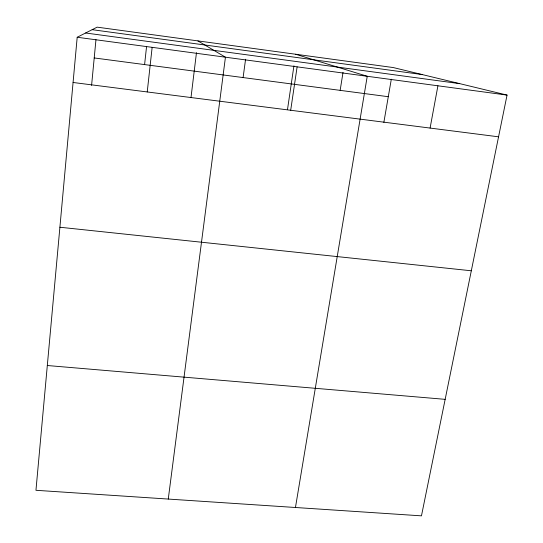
<?xml version="1.0" encoding="UTF-8"?>
<svg xmlns="http://www.w3.org/2000/svg" width="543" height="543" viewBox="0 0 543 543"><rect width="100%" height="100%" fill="white"/><g stroke="black" fill="none" stroke-linecap="round" stroke-linejoin="round"><path stroke-width="0.81" d="M77.194 37.25L35.953 490.295L421.463 515.85L507.047 95.093L393.329 67.57L97.163 27.15L77.194 37.25L507.047 95.093M91.584 85.387L95.968 39.632M144.594 64.59L146.569 46.447M147.228 91.95L152.149 47.336M190.98 97.686L196.471 52.657M168.262 499.065L225.44 57.198L197.903 40.901M243.101 77.568L245.572 59.268M287.485 109.618L293.939 65.778M290.688 110.27L297.123 66.843M340.149 90.362L343.027 72.389M295.453 507.495L367.244 76.278L295.636 54.239M383.86 122.379L391.313 79.224M430.09 128.073L437.923 85.787M47.316 365.52L445.165 399.343M59.9 227.239L471.31 270.781M73.081 82.482L498.562 136.816M94.21 57.945L388.293 96.708M92.174 29.675L422.203 74.561M85.611 32.994L459.724 83.642"/></g></svg>
